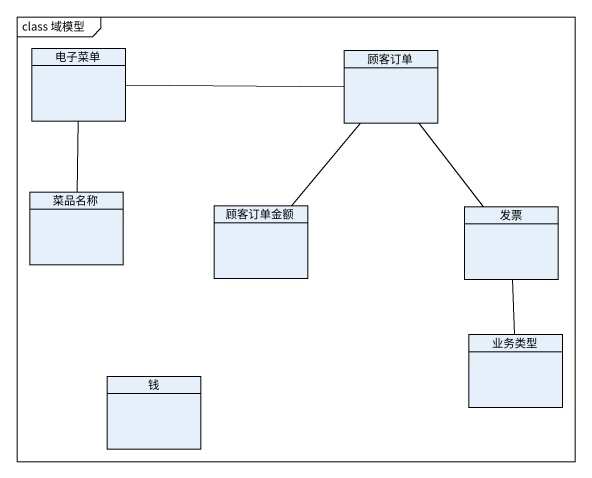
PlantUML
@startuml
mainframe class 域模型
hide circle
hide empty members
class 电子菜单
class 顾客订单
class 菜品名称
class 顾客订单金额
class 发票
class 业务类型
class 钱
电子菜单 -right- 顾客订单
电子菜单 -- 菜品名称
顾客订单 -- 顾客订单金额
顾客订单 -- 发票
发票 -- 业务类型
@enduml
